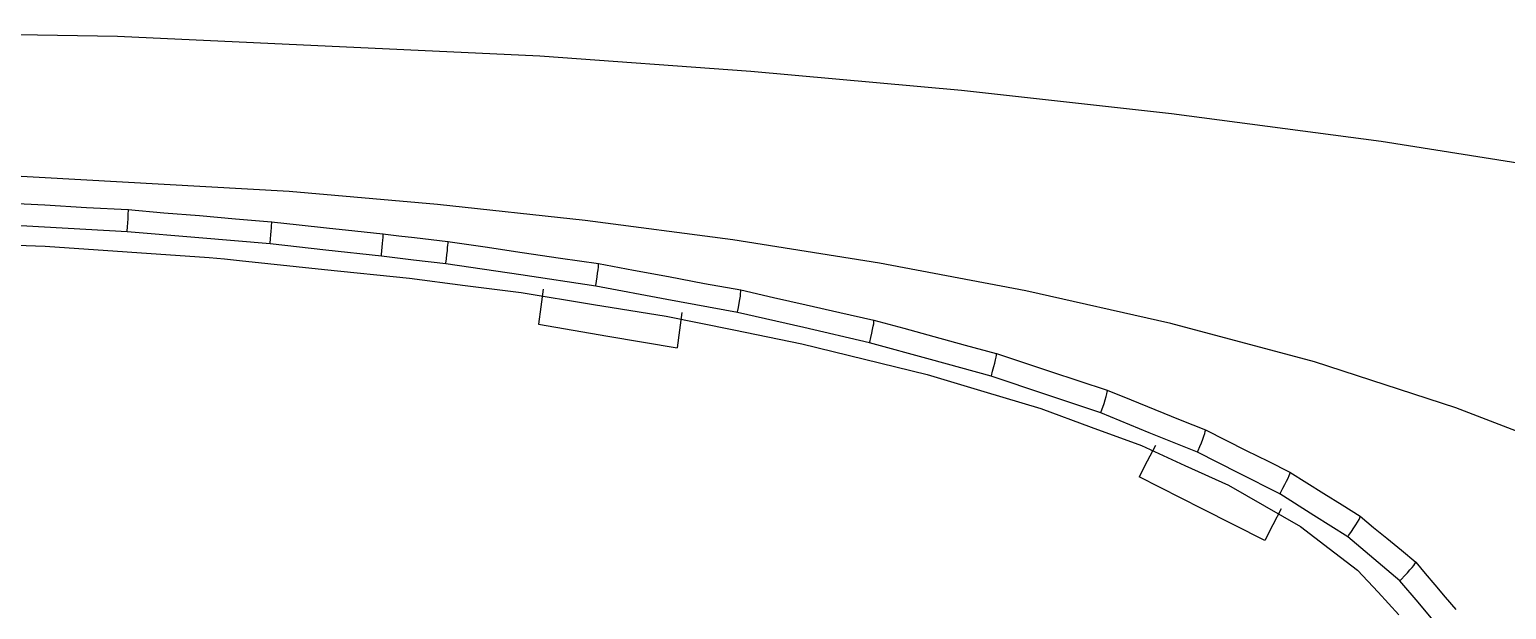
# Model space of a CAD drawing. Header units: millimetres. Extents: x 10547 to 11305, y 9897 to 10391.
# Drawn here: x 11050.496 to 11051.281, y 10070.231 to 10070.54 of the extents above; entities that cross this region are included whole.
import ezdxf

# ---------------------------------------------------------------- set-up
doc = ezdxf.new("R2010")
doc.units = ezdxf.units.MM
doc.layers.add('LG-AIRCON', color=240, linetype='Continuous')
doc.layers.add('LG-실내기', color=6, linetype='Continuous')

# ---------------------------------------------------------------- blocks, each defined once
blk = doc.blocks.new('15215')
at = {"layer": 'LG-실내기', "color": 0, "linetype": 'Continuous'}
for p, q in [((-7155.74, 12655.91), (-7125.56, 12655.44)), ((-7125.56, 12655.44), (-7095.41, 12654.02)), ((-7095.41, 12654.02), (-7080.35, 12652.93)), ((-7080.35, 12652.93), (-7065.32, 12651.57)), ((-7065.32, 12651.57), (-7050.32, 12649.91)), ((-7050.32, 12649.91), (-7035.36, 12647.92)), ((-7035.36, 12647.92), (-7020.45, 12645.56)), ((-7113.31, 12644.33), (-7134.51, 12645.52)), ((-7102.73, 12643.41), (-7113.31, 12644.33)), ((-7133.71, 12643.53), (-7130.76, 12643.37)), ((-7130.76, 12643.37), (-7127.78, 12643.2)), ((-7127.78, 12643.2), (-7124.8, 12643.04)), ((-7124.79, 12643.01), (-7124.8, 12643.04)), ((-7124.8, 12643.04), (-7122.26, 12642.82)), ((-7124.8, 12642.78), (-7124.79, 12642.92)), ((-7124.8, 12642.6), (-7124.8, 12642.78)), ((-7124.79, 12642.92), (-7124.79, 12643.01)), ((-7122.26, 12642.82), (-7119.72, 12642.61)), ((-7092.17, 12642.27), (-7102.73, 12643.41)), ((-7130.79, 12641.79), (-7136.71, 12642.12)), ((-7124.87, 12641.46), (-7130.79, 12641.79)), ((-7124.87, 12641.51), (-7124.85, 12641.81)), ((-7124.85, 12641.81), (-7124.83, 12642.1)), ((-7124.83, 12642.1), (-7124.81, 12642.37)), ((-7124.81, 12642.37), (-7124.8, 12642.6)), ((-7119.72, 12642.61), (-7117.15, 12642.39)), ((-7117.15, 12642.39), (-7114.57, 12642.17)), ((-7114.6, 12641.5), (-7114.58, 12641.73)), ((-7114.58, 12641.73), (-7114.57, 12641.92)), ((-7114.56, 12642.14), (-7114.57, 12642.17)), ((-7114.57, 12642.17), (-7112.61, 12641.96)), ((-7114.57, 12641.92), (-7114.56, 12642.06)), ((-7114.56, 12642.06), (-7114.56, 12642.14)), ((-7112.61, 12641.96), (-7110.64, 12641.74)), ((-7110.64, 12641.74), (-7108.63, 12641.52)), ((-7081.65, 12640.88), (-7092.17, 12642.27)), ((-7136.71, 12640.66), (-7130.74, 12640.42)), ((-7124.87, 12641.48), (-7124.87, 12641.51)), ((-7124.87, 12641.46), (-7124.87, 12641.48)), ((-7119.77, 12641.02), (-7124.87, 12641.46)), ((-7114.67, 12640.59), (-7119.77, 12641.02)), ((-7114.67, 12640.64), (-7114.64, 12640.95)), ((-7114.67, 12640.62), (-7114.67, 12640.64)), ((-7114.67, 12640.59), (-7114.67, 12640.62)), ((-7114.64, 12640.95), (-7114.62, 12641.23)), ((-7114.62, 12641.23), (-7114.6, 12641.5)), ((-7108.63, 12641.52), (-7106.62, 12641.3)), ((-7106.67, 12640.36), (-7106.64, 12640.63)), ((-7106.64, 12640.63), (-7106.63, 12640.86)), ((-7106.63, 12640.86), (-7106.61, 12641.05)), ((-7106.61, 12641.27), (-7106.62, 12641.3)), ((-7106.62, 12641.3), (-7105.49, 12641.17)), ((-7106.61, 12641.19), (-7106.61, 12641.27)), ((-7106.61, 12641.05), (-7106.61, 12641.19)), ((-7105.49, 12641.17), (-7104.36, 12641.04)), ((-7104.36, 12641.04), (-7103.17, 12640.9)), ((-7103.17, 12640.9), (-7101.98, 12640.77)), ((-7101.97, 12640.74), (-7101.98, 12640.77)), ((-7101.98, 12640.77), (-7099.33, 12640.37)), ((-7101.98, 12640.51), (-7101.97, 12640.65)), ((-7101.97, 12640.65), (-7101.97, 12640.74)), ((-7071.16, 12639.21), (-7081.65, 12640.88)), ((-7130.74, 12640.42), (-7124.89, 12640.02)), ((-7124.89, 12640.02), (-7119.03, 12639.62)), ((-7119.03, 12639.62), (-7117.94, 12639.52)), ((-7110.7, 12640.15), (-7114.67, 12640.59)), ((-7106.73, 12639.71), (-7110.7, 12640.15)), ((-7106.73, 12639.71), (-7106.72, 12639.77)), ((-7104.43, 12639.44), (-7106.73, 12639.71)), ((-7106.72, 12639.83), (-7106.69, 12640.1)), ((-7106.72, 12639.77), (-7106.72, 12639.83)), ((-7106.69, 12640.1), (-7106.67, 12640.36)), ((-7102.08, 12639.53), (-7102.05, 12639.83)), ((-7102.05, 12639.83), (-7102.02, 12640.09)), ((-7102.02, 12640.09), (-7102, 12640.33)), ((-7102, 12640.33), (-7101.98, 12640.51)), ((-7099.33, 12640.37), (-7096.67, 12639.98)), ((-7096.67, 12639.98), (-7093.95, 12639.58)), ((-7093.95, 12639.58), (-7091.24, 12639.18)), ((-7117.94, 12639.52), (-7116.85, 12639.41)), ((-7116.85, 12639.41), (-7110.78, 12638.77)), ((-7110.78, 12638.77), (-7104.72, 12638.14)), ((-7102.12, 12639.17), (-7104.43, 12639.44)), ((-7102.12, 12639.22), (-7102.08, 12639.53)), ((-7102.12, 12639.2), (-7102.12, 12639.22)), ((-7102.12, 12639.17), (-7102.12, 12639.2)), ((-7096.77, 12638.37), (-7102.12, 12639.17)), ((-7091.32, 12638.24), (-7091.29, 12638.5)), ((-7091.29, 12638.5), (-7091.26, 12638.73)), ((-7091.26, 12638.73), (-7091.24, 12638.92)), ((-7091.23, 12639.14), (-7091.24, 12639.18)), ((-7091.24, 12639.18), (-7088.73, 12638.71)), ((-7091.24, 12638.92), (-7091.23, 12639.06)), ((-7091.23, 12639.06), (-7091.23, 12639.14)), ((-7088.73, 12638.71), (-7086.23, 12638.25)), ((-7060.73, 12637.24), (-7071.16, 12639.21)), ((-7104.72, 12638.14), (-7100.74, 12637.62)), ((-7100.74, 12637.62), (-7096.76, 12637.11)), ((-7091.42, 12637.57), (-7096.77, 12638.37)), ((-7091.42, 12637.59), (-7091.41, 12637.62)), ((-7091.42, 12637.57), (-7091.42, 12637.59)), ((-7086.36, 12636.63), (-7091.42, 12637.57)), ((-7091.41, 12637.62), (-7091.37, 12637.94)), ((-7091.37, 12637.94), (-7091.32, 12638.24)), ((-7086.23, 12638.25), (-7083.65, 12637.77)), ((-7083.65, 12637.77), (-7081.07, 12637.3)), ((-7096.76, 12637.11), (-7091.58, 12636.26)), ((-7095.17, 12637.35), (-7095.34, 12636.1)), ((-7081.31, 12635.68), (-7086.36, 12636.63)), ((-7081.18, 12636.36), (-7081.14, 12636.62)), ((-7081.14, 12636.62), (-7081.1, 12636.85)), ((-7081.1, 12636.85), (-7081.08, 12637.04)), ((-7081.08, 12637.04), (-7081.06, 12637.18)), ((-7081.06, 12637.27), (-7081.07, 12637.3)), ((-7081.07, 12637.3), (-7078.74, 12636.77)), ((-7081.06, 12637.18), (-7081.06, 12637.27)), ((-7078.74, 12636.77), (-7076.4, 12636.24)), ((-7050.37, 12634.91), (-7060.73, 12637.24)), ((-7095.34, 12636.1), (-7095.51, 12634.85)), ((-7091.58, 12636.26), (-7086.4, 12635.42)), ((-7086.4, 12635.42), (-7081.56, 12634.44)), ((-7085.28, 12635.68), (-7085.45, 12634.42)), ((-7081.31, 12635.68), (-7081.3, 12635.71)), ((-7076.58, 12634.61), (-7081.31, 12635.68)), ((-7081.3, 12635.73), (-7081.23, 12636.05)), ((-7081.3, 12635.71), (-7081.3, 12635.73)), ((-7081.23, 12636.05), (-7081.18, 12636.36)), ((-7076.4, 12636.24), (-7073.99, 12635.7)), ((-7073.99, 12635.7), (-7071.57, 12635.15)), ((-7095.51, 12634.85), (-7090.57, 12634.01)), ((-7085.45, 12634.42), (-7085.62, 12633.17)), ((-7081.56, 12634.44), (-7076.71, 12633.46)), ((-7071.87, 12633.53), (-7076.58, 12634.61)), ((-7071.71, 12634.21), (-7071.66, 12634.48)), ((-7071.66, 12634.48), (-7071.61, 12634.71)), ((-7071.61, 12634.71), (-7071.58, 12634.89)), ((-7071.58, 12634.89), (-7071.56, 12635.03)), ((-7071.56, 12635.12), (-7071.57, 12635.15)), ((-7071.57, 12635.15), (-7069.43, 12634.56)), ((-7071.56, 12635.03), (-7071.56, 12635.12)), ((-7069.43, 12634.56), (-7067.29, 12633.98)), ((-7040.12, 12632.16), (-7050.37, 12634.91)), ((-7090.57, 12634.01), (-7085.62, 12633.17)), ((-7076.71, 12633.46), (-7072.24, 12632.36)), ((-7071.87, 12633.53), (-7071.86, 12633.55)), ((-7067.53, 12632.33), (-7071.87, 12633.53)), ((-7071.86, 12633.57), (-7071.78, 12633.9)), ((-7071.86, 12633.55), (-7071.86, 12633.57)), ((-7071.78, 12633.9), (-7071.71, 12634.21)), ((-7067.29, 12633.98), (-7065.06, 12633.36)), ((-7065.06, 12633.36), (-7062.83, 12632.75)), ((-7072.24, 12632.36), (-7067.77, 12631.25)), ((-7063.19, 12631.13), (-7067.53, 12632.33)), ((-7062.93, 12632.08), (-7062.88, 12632.31)), ((-7062.88, 12632.31), (-7062.84, 12632.49)), ((-7062.84, 12632.49), (-7062.82, 12632.63)), ((-7062.81, 12632.72), (-7062.82, 12632.75)), ((-7062.82, 12632.75), (-7060.89, 12632.11)), ((-7062.82, 12632.63), (-7062.81, 12632.72)), ((-7067.77, 12631.25), (-7063.71, 12630.04)), ((-7063.19, 12631.15), (-7063.18, 12631.16)), ((-7063.19, 12631.13), (-7063.19, 12631.15)), ((-7059.28, 12629.82), (-7063.19, 12631.13)), ((-7063.18, 12631.16), (-7063.09, 12631.5)), ((-7063.09, 12631.5), (-7063, 12631.82)), ((-7063, 12631.82), (-7062.93, 12632.08)), ((-7060.89, 12632.11), (-7058.96, 12631.47)), ((-7058.96, 12631.47), (-7056.94, 12630.8)), ((-7030.03, 12628.87), (-7040.12, 12632.16)), ((-7056.94, 12630.8), (-7054.91, 12630.13)), ((-7054.9, 12630.09), (-7054.91, 12630.13)), ((-7054.91, 12630.13), (-7053.21, 12629.44)), ((-7054.91, 12630.01), (-7054.9, 12630.09)), ((-7063.71, 12630.04), (-7059.66, 12628.82)), ((-7055.37, 12628.51), (-7059.28, 12629.82)), ((-7055.23, 12628.92), (-7055.13, 12629.2)), ((-7055.13, 12629.2), (-7055.05, 12629.46)), ((-7055.05, 12629.46), (-7054.99, 12629.69)), ((-7054.99, 12629.69), (-7054.94, 12629.87)), ((-7054.94, 12629.87), (-7054.91, 12630.01)), ((-7053.21, 12629.44), (-7051.51, 12628.75)), ((-7059.66, 12628.82), (-7056.06, 12627.5)), ((-7055.37, 12628.51), (-7055.36, 12628.52)), ((-7051.92, 12627.1), (-7055.37, 12628.51)), ((-7055.36, 12628.54), (-7055.34, 12628.58)), ((-7055.36, 12628.52), (-7055.36, 12628.54)), ((-7055.34, 12628.58), (-7055.33, 12628.62)), ((-7055.33, 12628.62), (-7055.23, 12628.92)), ((-7051.51, 12628.75), (-7049.7, 12628.03)), ((-7049.7, 12628.03), (-7047.9, 12627.3)), ((-7025.07, 12626.97), (-7030.03, 12628.87)), ((-7056.06, 12627.5), (-7052.47, 12626.18)), ((-7048.47, 12625.7), (-7051.92, 12627.1)), ((-7048, 12626.86), (-7047.94, 12627.04)), ((-7047.94, 12627.04), (-7047.91, 12627.18)), ((-7047.91, 12627.18), (-7047.89, 12627.26)), ((-7047.89, 12627.26), (-7047.9, 12627.3)), ((-7047.9, 12627.3), (-7046.44, 12626.57)), ((-7052.47, 12626.18), (-7049.36, 12624.77)), ((-7051.47, 12626.19), (-7052.05, 12625.07)), ((-7048.42, 12625.82), (-7048.3, 12626.11)), ((-7048.3, 12626.11), (-7048.18, 12626.39)), ((-7048.18, 12626.39), (-7048.08, 12626.64)), ((-7048.08, 12626.64), (-7048, 12626.86)), ((-7046.44, 12626.57), (-7044.98, 12625.84)), ((-7044.98, 12625.84), (-7043.42, 12625.07)), ((-7052.05, 12625.07), (-7052.62, 12623.94)), ((-7048.47, 12625.71), (-7048.46, 12625.73)), ((-7048.47, 12625.7), (-7048.47, 12625.71)), ((-7045.52, 12624.21), (-7048.47, 12625.7)), ((-7048.46, 12625.73), (-7048.44, 12625.77)), ((-7048.44, 12625.77), (-7048.42, 12625.82)), ((-7043.42, 12625.07), (-7041.86, 12624.29)), ((-7048.13, 12621.67), (-7052.62, 12623.94)), ((-7049.36, 12624.77), (-7046.26, 12623.36)), ((-7042.58, 12622.73), (-7045.52, 12624.21)), ((-7042.1, 12623.65), (-7042, 12623.86)), ((-7042, 12623.86), (-7041.92, 12624.04)), ((-7041.92, 12624.04), (-7041.87, 12624.17)), ((-7041.87, 12624.17), (-7041.85, 12624.25)), ((-7041.85, 12624.25), (-7041.86, 12624.29)), ((-7041.86, 12624.29), (-7040.65, 12623.53)), ((-7046.26, 12623.36), (-7043.68, 12621.87)), ((-7042.58, 12622.73), (-7042.57, 12622.74)), ((-7040.16, 12621.19), (-7042.58, 12622.73)), ((-7042.57, 12622.74), (-7042.56, 12622.76)), ((-7042.56, 12622.76), (-7042.54, 12622.81)), ((-7042.54, 12622.81), (-7042.51, 12622.86)), ((-7042.51, 12622.86), (-7042.36, 12623.14)), ((-7042.36, 12623.14), (-7042.22, 12623.41)), ((-7042.22, 12623.41), (-7042.1, 12623.65)), ((-7040.65, 12623.53), (-7039.44, 12622.77)), ((-7039.44, 12622.77), (-7038.14, 12621.95)), ((-7043.65, 12619.4), (-7048.13, 12621.67)), ((-7043.68, 12621.87), (-7041.1, 12620.39)), ((-7042.5, 12621.66), (-7043.08, 12620.53)), ((-7038.14, 12621.95), (-7036.84, 12621.13)), ((-7037.74, 12619.66), (-7040.16, 12621.19)), ((-7037.15, 12620.52), (-7037.03, 12620.72)), ((-7037.03, 12620.72), (-7036.93, 12620.89)), ((-7036.93, 12620.89), (-7036.87, 12621.01)), ((-7036.87, 12621.01), (-7036.84, 12621.09)), ((-7036.84, 12621.09), (-7036.84, 12621.13)), ((-7036.84, 12621.13), (-7035.89, 12620.34)), ((-7043.08, 12620.53), (-7043.65, 12619.4)), ((-7041.1, 12620.39), (-7039.07, 12618.84)), ((-7037.74, 12619.66), (-7037.73, 12619.67)), ((-7035.88, 12618.09), (-7037.74, 12619.66)), ((-7037.73, 12619.68), (-7037.69, 12619.73)), ((-7037.73, 12619.67), (-7037.73, 12619.68)), ((-7037.69, 12619.73), (-7037.65, 12619.78)), ((-7037.65, 12619.78), (-7037.47, 12620.05)), ((-7037.47, 12620.05), (-7037.3, 12620.3)), ((-7037.3, 12620.3), (-7037.15, 12620.52)), ((-7035.89, 12620.34), (-7034.94, 12619.56)), ((-7034.94, 12619.56), (-7033.91, 12618.7)), ((-7039.07, 12618.84), (-7037.04, 12617.29)), ((-7033.91, 12618.7), (-7032.88, 12617.85)), ((-7034.02, 12616.53), (-7035.88, 12618.09)), ((-7033.3, 12617.3), (-7033.14, 12617.48)), ((-7033.14, 12617.48), (-7033.02, 12617.62)), ((-7033.02, 12617.62), (-7032.94, 12617.74)), ((-7032.94, 12617.74), (-7032.89, 12617.81)), ((-7032.89, 12617.81), (-7032.88, 12617.85)), ((-7032.88, 12617.85), (-7032.2, 12617.04)), ((-7037.04, 12617.29), (-7035.57, 12615.7)), ((-7034.02, 12616.53), (-7034.01, 12616.54)), ((-7032.72, 12614.99), (-7034.02, 12616.53)), ((-7034.01, 12616.54), (-7034, 12616.55)), ((-7034, 12616.55), (-7033.95, 12616.6)), ((-7033.95, 12616.6), (-7033.91, 12616.65)), ((-7033.91, 12616.65), (-7033.68, 12616.88)), ((-7033.68, 12616.88), (-7033.48, 12617.1)), ((-7033.48, 12617.1), (-7033.3, 12617.3)), ((-7032.2, 12617.04), (-7031.52, 12616.23)), ((-7035.57, 12615.7), (-7034.1, 12614.1)), ((-7031.52, 12616.23), (-7030.78, 12615.35)), ((-7030.78, 12615.35), (-7030.03, 12614.47)), ((-7031.43, 12613.44), (-7032.72, 12614.99))]:
    blk.add_line(p, q, dxfattribs=at)

msp = doc.modelspace()

# ---------------------------------------------------------------- block references
at = {"layer": 'LG-AIRCON', "xscale": 0.007449840356167105, "yscale": 0.007449840356167105, "zscale": 0.007449840356167105}
msp.add_blockref('15215', (11103.62667, 9976.25514), dxfattribs=at)

doc.saveas('drawing.dxf')
